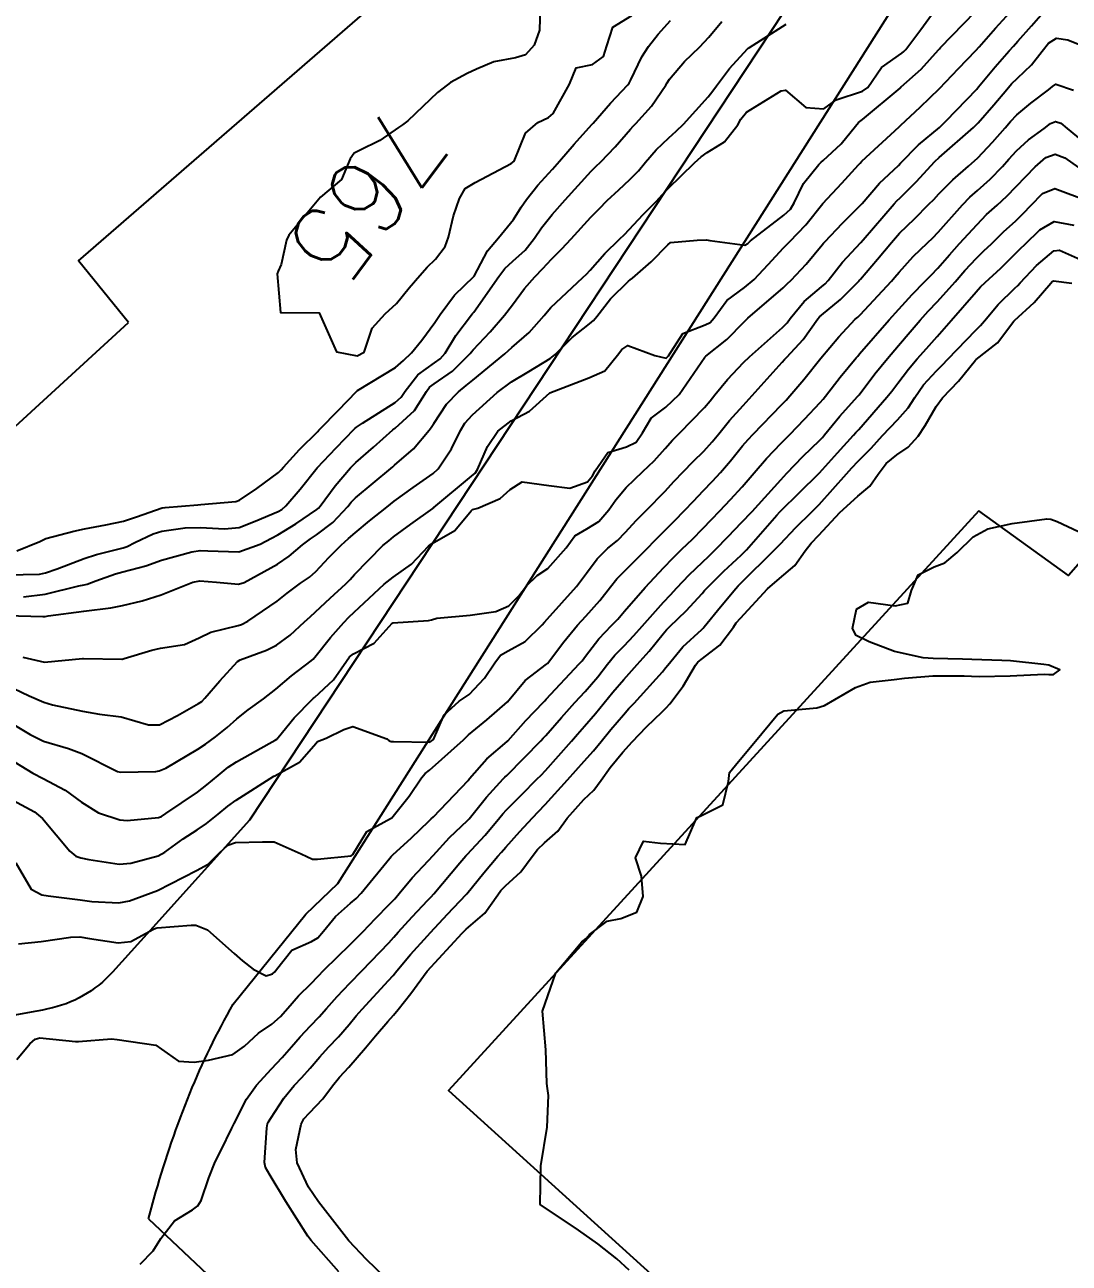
# Model space of a CAD drawing. Header units: metres. Extents: x 307586 to 320046, y 7427249 to 7434250.
# Drawn here: x 318020.5 to 318074.6, y 7430562.5 to 7430626.6 of the extents above; entities that cross this region are included whole.
import ezdxf
from ezdxf.enums import TextEntityAlignment as Align

# ---------------------------------------------------------------- set-up
doc = ezdxf.new("R2010")
doc.units = ezdxf.units.M
doc.header["$MEASUREMENT"] = 0
for name, color, linetype in [('Cotas', 45, 'Continuous'), ('Curvas de Nivel 1m', 11, 'Continuous'), ('Curvas de Nivel 5m', 15, 'Continuous'), ('Edificações', 30, 'Continuous'), ('Vias Primárias', 230, 'Continuous'), ('Vias Secundárias', 230, 'Continuous')]:
    doc.layers.add(name, color=color, linetype=linetype)
doc.styles.add('Style-STANDARD', font='STANDARD.shx')

msp = doc.modelspace()

# ---------------------------------------------------------------- linework, layer by layer
at = {"layer": 'Curvas de Nivel 1m', "flags": 128}
for points, elevation in [([(318019.464, 7430590.637), (318020.769, 7430589.857), (318021.45, 7430589.523), (318022.746, 7430589.13), (318023.443, 7430588.873), (318025.287, 7430587.949), (318025.434, 7430587.913), (318027.274, 7430587.942), (318027.435, 7430587.975), (318027.786, 7430588.125), (318029.446, 7430589.096), (318029.834, 7430589.361), (318030.357, 7430589.741), (318030.97, 7430590.225), (318031.467, 7430590.671), (318032.05, 7430591.145), (318032.842, 7430591.71), (318033.488, 7430592.213), (318034.288, 7430592.9), (318035.307, 7430593.682), (318035.416, 7430593.769), (318035.506, 7430593.858), (318036.315, 7430594.878), (318036.999, 7430595.665), (318037.264, 7430595.934), (318037.538, 7430596.19), (318039.087, 7430597.637), (318039.557, 7430598.007), (318040.504, 7430598.68), (318041.387, 7430599.612), (318041.482, 7430599.703), (318041.575, 7430599.753), (318042.755, 7430600.423), (318043.601, 7430601.441), (318043.668, 7430601.514), (318043.934, 7430601.577), (318045.095, 7430602.078), (318045.613, 7430602.544), (318046.236, 7430602.935), (318047.615, 7430602.75), (318048.698, 7430602.608), (318049.617, 7430602.936), (318049.884, 7430603.244), (318050.013, 7430603.506), (318050.67, 7430604.467), (318051.642, 7430604.752), (318052.13, 7430604.998), (318052.459, 7430605.482), (318052.911, 7430606.227), (318053.666, 7430606.813), (318054.359, 7430607.46), (318055.692, 7430609.387), (318055.716, 7430609.416), (318055.74, 7430609.44), (318056.834, 7430610.3), (318057.72, 7430611.216), (318057.922, 7430611.417), (318059.739, 7430612.978), (318059.947, 7430613.182), (318060.155, 7430613.386), (318060.931, 7430614.203), (318061.77, 7430615.207), (318061.841, 7430615.3), (318061.905, 7430615.369), (318062.811, 7430616.331), (318063.792, 7430617.297), (318063.84, 7430617.349), (318064.738, 7430618.407), (318065.712, 7430619.322), (318065.824, 7430619.428), (318066.756, 7430620.389), (318067.843, 7430621.285), (318067.861, 7430621.3), (318068.18, 7430621.628), (318069.766, 7430623.271), (318069.814, 7430623.321), (318069.865, 7430623.38), (318070.715, 7430624.427), (318071.453, 7430625.254), (318071.664, 7430625.484), (318071.898, 7430625.745), (318072.601, 7430626.548), (318073.207, 7430627.237)], 772), ([(318019.489, 7430592.443), (318020.708, 7430591.858), (318021.478, 7430591.531), (318021.917, 7430591.402), (318023.472, 7430591.074), (318024.36, 7430590.921), (318025.468, 7430590.772), (318026.891, 7430590.356), (318027.462, 7430590.357), (318028.389, 7430590.847), (318029.479, 7430591.46), (318029.651, 7430591.578), (318029.814, 7430591.747), (318030.585, 7430592.647), (318031.502, 7430593.647), (318031.637, 7430593.728), (318032.994, 7430594.225), (318033.515, 7430594.487), (318034.215, 7430595), (318034.972, 7430595.686), (318035.265, 7430595.953), (318035.538, 7430596.206), (318036.292, 7430596.926), (318037.102, 7430597.665), (318037.329, 7430597.888), (318037.558, 7430598.136), (318039.029, 7430599.638), (318039.323, 7430599.887), (318039.58, 7430600.09), (318040.463, 7430600.749), (318041.602, 7430601.566), (318041.626, 7430601.586), (318041.655, 7430601.609), (318043.62, 7430603.24), (318043.804, 7430603.395), (318043.921, 7430603.577), (318044.448, 7430604.77), (318044.981, 7430605.57), (318045.658, 7430606.092), (318046.621, 7430606.593), (318047.673, 7430607.54), (318049.681, 7430608.329), (318050.509, 7430608.678), (318051.162, 7430609.495), (318051.393, 7430609.797), (318051.7, 7430609.992), (318053.103, 7430609.476), (318053.692, 7430609.341), (318053.809, 7430609.468), (318054.547, 7430610.621), (318055.717, 7430611.059), (318055.97, 7430611.186), (318056.168, 7430611.436), (318056.828, 7430612.333), (318057.739, 7430612.999), (318058.252, 7430613.412), (318058.962, 7430614.195), (318059.768, 7430615.051), (318059.93, 7430615.229), (318060.092, 7430615.387), (318060.925, 7430616.235), (318061.793, 7430617.347), (318062.777, 7430618.392), (318063.65, 7430619.352), (318063.733, 7430619.442), (318063.825, 7430619.536), (318065.754, 7430621.321), (318065.844, 7430621.401), (318066.835, 7430622.328), (318067.843, 7430623.3), (318068.827, 7430624.338), (318069.72, 7430625.273), (318069.895, 7430625.461), (318070.746, 7430626.42), (318071.505, 7430627.254)], 771), ([(318019.534, 7430596.019), (318021.42, 7430595.966), (318021.534, 7430595.975), (318021.695, 7430596.008), (318023.537, 7430596.239), (318024.933, 7430596.412), (318025.54, 7430596.533), (318026.553, 7430596.779), (318027.546, 7430597.098), (318029.19, 7430597.755), (318029.554, 7430597.814), (318030.411, 7430597.741), (318031.552, 7430597.635), (318031.847, 7430597.726), (318033.563, 7430598.682), (318034.171, 7430599.09), (318034.867, 7430599.687), (318035.271, 7430599.99), (318035.581, 7430600.192), (318036.427, 7430600.835), (318037.211, 7430601.664), (318037.387, 7430601.88), (318037.607, 7430602.11), (318039.428, 7430603.633), (318039.534, 7430603.722), (318039.625, 7430603.797), (318040.603, 7430604.656), (318041.415, 7430605.612), (318041.516, 7430605.75), (318041.656, 7430605.959), (318042.316, 7430606.954), (318042.934, 7430607.597), (318043.343, 7430607.927), (318043.679, 7430608.197), (318045.339, 7430609.565), (318045.523, 7430609.735), (318045.698, 7430609.897), (318046.596, 7430610.664), (318047.372, 7430611.544), (318047.524, 7430611.743), (318047.727, 7430611.972), (318049.383, 7430613.515), (318049.567, 7430613.692), (318049.749, 7430613.89), (318050.51, 7430614.754), (318051.273, 7430615.495), (318051.53, 7430615.738), (318051.778, 7430615.999), (318052.495, 7430616.774), (318053.185, 7430617.476), (318053.482, 7430617.787), (318053.799, 7430618.126), (318055.156, 7430619.45), (318055.501, 7430619.761), (318055.821, 7430619.982), (318056.716, 7430620.545), (318057.395, 7430621.424), (318057.558, 7430621.711), (318057.849, 7430622.076), (318059.641, 7430623.174), (318059.861, 7430623.207), (318060.919, 7430622.313), (318061.852, 7430622.246), (318062.499, 7430622.721), (318063.861, 7430623.163), (318064.127, 7430623.346), (318064.833, 7430624.382), (318065.89, 7430625.135), (318065.999, 7430625.211), (318066.09, 7430625.318), (318066.867, 7430626.347), (318067.561, 7430627.304)], 769), ([(318019.556, 7430598.134), (318021.244, 7430598.165), (318021.557, 7430598.228), (318022.156, 7430598.438), (318023.564, 7430598.973), (318024.198, 7430599.182), (318025.57, 7430599.522), (318025.778, 7430599.591), (318026.188, 7430599.794), (318027.123, 7430600.242), (318027.582, 7430600.385), (318028.782, 7430600.565), (318029.585, 7430600.584), (318030.821, 7430600.501), (318031.586, 7430600.583), (318032.409, 7430600.9), (318033.599, 7430601.412), (318033.786, 7430601.512), (318034.006, 7430601.696), (318034.744, 7430602.557), (318035.623, 7430603.657), (318036.605, 7430604.703), (318037.533, 7430605.661), (318037.591, 7430605.723), (318037.654, 7430605.774), (318037.973, 7430605.972), (318039.667, 7430607.047), (318039.976, 7430607.321), (318040.184, 7430607.625), (318040.828, 7430608.472), (318041.688, 7430609.095), (318041.995, 7430609.302), (318042.252, 7430609.604), (318042.8, 7430610.506), (318043.619, 7430611.591), (318043.666, 7430611.648), (318043.724, 7430611.717), (318045.035, 7430613.571), (318045.337, 7430613.979), (318045.755, 7430614.369), (318046.392, 7430614.926), (318046.872, 7430615.549), (318047.23, 7430616.094), (318047.785, 7430616.772), (318048.469, 7430617.53), (318049.808, 7430619.024), (318050.049, 7430619.269), (318050.299, 7430619.505), (318051.049, 7430620.273), (318051.838, 7430621.191), (318051.978, 7430621.351), (318052.111, 7430621.487), (318052.939, 7430622.392), (318053.68, 7430623.472), (318053.749, 7430623.587), (318053.868, 7430623.782), (318054.641, 7430624.699), (318055.413, 7430625.447), (318055.898, 7430625.96), (318056.566, 7430626.773)], 767), ([(318020.067, 7430599.366), (318021.266, 7430599.853), (318021.466, 7430599.96), (318021.575, 7430600.004), (318023.021, 7430600.389), (318023.583, 7430600.5), (318024.687, 7430600.709), (318025.589, 7430600.904), (318026.266, 7430601.121), (318027.6, 7430601.587), (318027.76, 7430601.618), (318029.436, 7430601.752), (318029.603, 7430601.763), (318031.408, 7430601.929), (318031.606, 7430601.998), (318032.494, 7430602.599), (318033.62, 7430603.418), (318033.76, 7430603.56), (318033.876, 7430603.697), (318034.712, 7430604.619), (318035.651, 7430605.554), (318035.715, 7430605.617), (318035.773, 7430605.679), (318036.703, 7430606.63), (318037.673, 7430607.63), (318037.709, 7430607.659), (318039.685, 7430608.863), (318040.099, 7430609.216), (318040.505, 7430609.622), (318041.04, 7430610.279), (318041.717, 7430611.189), (318041.884, 7430611.445), (318041.982, 7430611.607), (318042.726, 7430612.607), (318043.743, 7430613.577), (318044.441, 7430614.901), (318045.003, 7430615.572), (318045.783, 7430616.52), (318046.189, 7430617.156), (318046.46, 7430617.553), (318047.054, 7430618.294), (318047.809, 7430619.126), (318048.172, 7430619.535), (318048.928, 7430620.422), (318049.842, 7430621.432), (318049.878, 7430621.474), (318049.912, 7430621.509), (318050.811, 7430622.543), (318051.712, 7430623.492), (318051.778, 7430623.577), (318051.867, 7430623.751), (318052.436, 7430624.933), (318052.775, 7430625.481), (318053.271, 7430626.104), (318053.906, 7430626.814)], 766), ([(318020.425, 7430596.981), (318021.546, 7430597.12), (318023.286, 7430597.56), (318023.551, 7430597.616), (318023.722, 7430597.648), (318024.158, 7430597.814), (318025.182, 7430598.179), (318025.558, 7430598.276), (318026.75, 7430598.6), (318027.564, 7430598.883), (318029.126, 7430599.314), (318029.569, 7430599.381), (318029.954, 7430599.361), (318031.569, 7430599.321), (318032.667, 7430599.714), (318033.256, 7430600.026), (318033.58, 7430600.196), (318034.517, 7430600.763), (318035.6, 7430601.509), (318035.698, 7430601.583), (318035.779, 7430601.678), (318036.547, 7430602.737), (318037.35, 7430603.663), (318037.483, 7430603.803), (318037.627, 7430603.939), (318038.545, 7430604.741), (318039.534, 7430605.632), (318039.654, 7430605.725), (318040.655, 7430606.628), (318041.28, 7430607.614), (318041.445, 7430607.843), (318041.677, 7430608.014), (318042.621, 7430608.663), (318043.548, 7430609.591), (318043.611, 7430609.674), (318043.696, 7430609.778), (318044.581, 7430610.706), (318045.32, 7430611.566), (318045.728, 7430612.11), (318046.352, 7430612.939), (318046.888, 7430613.549), (318047.308, 7430613.986), (318047.757, 7430614.46), (318048.293, 7430615.004), (318048.775, 7430615.525), (318049.784, 7430616.642), (318050.216, 7430617.078), (318050.64, 7430617.502), (318051.232, 7430618.062), (318051.804, 7430618.591), (318052.255, 7430619.039), (318052.627, 7430619.482), (318053.177, 7430620.122), (318053.832, 7430620.75), (318054.213, 7430621.089), (318054.58, 7430621.459), (318055.857, 7430622.873), (318056.112, 7430623.186), (318056.289, 7430623.436), (318056.963, 7430624.343), (318057.892, 7430625.354), (318057.929, 7430625.383), (318057.996, 7430625.418), (318059.905, 7430626.624)], 768), ([(318019.442, 7430588.762), (318020.893, 7430587.855), (318021.43, 7430587.583), (318022.577, 7430586.985), (318023.418, 7430586.364), (318024.295, 7430585.811), (318025.407, 7430585.438), (318025.792, 7430585.411), (318027.41, 7430585.565), (318027.564, 7430585.624), (318027.788, 7430585.774), (318029.424, 7430586.884), (318029.913, 7430587.261), (318030.488, 7430587.739), (318031.007, 7430588.165), (318031.44, 7430588.452), (318033.144, 7430589.399), (318033.452, 7430589.56), (318033.534, 7430589.617), (318033.607, 7430589.698), (318034.436, 7430590.723), (318035.365, 7430591.681), (318035.428, 7430591.736), (318035.484, 7430591.784), (318036.465, 7430592.698), (318037.141, 7430593.664), (318037.291, 7430593.877), (318037.509, 7430594.044), (318038.569, 7430594.593), (318039.51, 7430595.63), (318039.533, 7430595.643), (318041.384, 7430595.761), (318041.535, 7430595.795), (318041.812, 7430595.882), (318043.538, 7430596.043), (318044.87, 7430596.236), (318045.543, 7430596.519), (318046.068, 7430597.035), (318046.461, 7430597.551), (318047.013, 7430598.09), (318047.562, 7430598.456), (318048.51, 7430599.526), (318048.965, 7430600.137), (318049.588, 7430600.501), (318050.204, 7430600.893), (318050.725, 7430601.499), (318051.086, 7430602.017), (318051.615, 7430602.654), (318052.478, 7430603.477), (318053.068, 7430604.032), (318053.641, 7430604.672), (318054.017, 7430605.095), (318054.38, 7430605.459), (318055.666, 7430606.789), (318055.969, 7430607.138), (318056.206, 7430607.435), (318056.869, 7430608.24), (318057.69, 7430609.121), (318058.002, 7430609.415), (318059.718, 7430610.929), (318059.947, 7430611.162), (318060.116, 7430611.386), (318060.841, 7430612.27), (318061.74, 7430613.042), (318061.92, 7430613.19), (318062.08, 7430613.367), (318062.814, 7430614.303), (318063.773, 7430615.33), (318063.889, 7430615.463), (318065.489, 7430617.325), (318065.632, 7430617.486), (318065.798, 7430617.646), (318066.642, 7430618.48), (318067.392, 7430619.304), (318067.603, 7430619.524), (318067.827, 7430619.725), (318069.596, 7430621.274), (318069.845, 7430621.52), (318070.662, 7430622.455), (318071.327, 7430623.255), (318071.573, 7430623.547), (318071.872, 7430623.841), (318072.602, 7430624.523), (318073.163, 7430625.237), (318073.481, 7430625.651), (318073.9, 7430625.913), (318074.492, 7430625.815), (318075.893, 7430625.243)], 773), ([(318019.421, 7430586.711), (318020.99, 7430585.854), (318021.408, 7430585.506), (318022.823, 7430583.828), (318023.125, 7430583.569), (318023.379, 7430583.475), (318023.803, 7430583.392), (318025.376, 7430583.146), (318025.97, 7430583.201), (318027.381, 7430583.588), (318027.739, 7430583.775), (318028.689, 7430584.465), (318029.401, 7430584.924), (318029.896, 7430585.255), (318030.5, 7430585.739), (318030.995, 7430586.157), (318031.42, 7430586.469), (318033.37, 7430587.701), (318033.433, 7430587.728), (318034.704, 7430588.424), (318035.449, 7430589.268), (318035.637, 7430589.492), (318036.08, 7430589.674), (318037, 7430590.125), (318037.462, 7430590.28), (318039.221, 7430589.633), (318039.353, 7430589.533), (318039.452, 7430589.503), (318039.578, 7430589.503), (318041.451, 7430589.464), (318041.647, 7430589.607), (318042.197, 7430590.874), (318042.968, 7430591.588), (318043.486, 7430591.935), (318044.293, 7430592.774), (318044.811, 7430593.567), (318045.106, 7430593.967), (318045.512, 7430594.19), (318046.389, 7430594.682), (318047.278, 7430595.543), (318047.396, 7430595.68), (318047.536, 7430595.832), (318049.05, 7430597.518), (318049.56, 7430598.204), (318050.111, 7430598.961), (318050.678, 7430599.499), (318051.168, 7430599.905), (318051.585, 7430600.328), (318052.14, 7430600.937), (318052.673, 7430601.474), (318053.613, 7430602.445), (318054.105, 7430602.968), (318054.564, 7430603.451), (318055.093, 7430603.987), (318055.639, 7430604.532), (318056.076, 7430605.006), (318056.416, 7430605.432), (318056.965, 7430606.121), (318057.668, 7430606.899), (318058.149, 7430607.413), (318059.699, 7430609.126), (318059.823, 7430609.266), (318059.932, 7430609.388), (318060.778, 7430610.313), (318061.541, 7430611.372), (318061.621, 7430611.474), (318061.725, 7430611.562), (318062.72, 7430612.373), (318063.674, 7430613.351), (318063.707, 7430613.387), (318063.744, 7430613.43), (318064.639, 7430614.458), (318065.351, 7430615.326), (318065.778, 7430615.806), (318066.547, 7430616.551), (318067.296, 7430617.305), (318067.539, 7430617.561), (318067.801, 7430617.843), (318068.523, 7430618.578), (318069.347, 7430619.277), (318069.827, 7430619.711), (318070.581, 7430620.517), (318071.237, 7430621.256), (318071.517, 7430621.583), (318071.85, 7430621.934), (318072.561, 7430622.538), (318073.491, 7430623.234), (318073.687, 7430623.41), (318073.867, 7430623.516), (318074.773, 7430623.216)], 774), ([(318020.157, 7430579.03), (318021.326, 7430579.139), (318022.875, 7430579.373), (318023.329, 7430579.382), (318023.842, 7430579.301), (318025.326, 7430579.083), (318025.974, 7430579.146), (318027.145, 7430579.782), (318027.276, 7430579.838), (318027.334, 7430579.85), (318029.096, 7430579.994), (318029.337, 7430579.999), (318029.941, 7430579.744), (318031.321, 7430578.527), (318031.748, 7430578.154), (318032.316, 7430577.715), (318032.982, 7430577.378), (318033.311, 7430577.48), (318033.428, 7430577.582), (318033.514, 7430577.698), (318034.315, 7430578.698), (318035.328, 7430579.14), (318035.662, 7430579.344), (318035.943, 7430579.674), (318036.564, 7430580.449), (318037.355, 7430581.128), (318037.639, 7430581.375), (318037.891, 7430581.652), (318039.381, 7430583.459), (318039.46, 7430583.551), (318039.531, 7430583.629), (318040.5, 7430584.515), (318041.409, 7430585.378), (318041.527, 7430585.493), (318041.637, 7430585.607), (318043.432, 7430587.486), (318043.479, 7430587.533), (318043.511, 7430587.579), (318044.405, 7430588.608), (318045.452, 7430589.507), (318045.478, 7430589.534), (318045.506, 7430589.559), (318046.425, 7430590.594), (318047.338, 7430591.541), (318047.411, 7430591.613), (318047.484, 7430591.687), (318049.189, 7430593.515), (318049.335, 7430593.683), (318049.509, 7430593.918), (318050.212, 7430594.814), (318050.865, 7430595.497), (318051.192, 7430595.838), (318051.541, 7430596.249), (318052.609, 7430597.474), (318053.563, 7430598.504), (318054.033, 7430598.99), (318054.509, 7430599.451), (318055.05, 7430599.976), (318055.589, 7430600.524), (318056.04, 7430600.991), (318056.462, 7430601.431), (318057.013, 7430602.022), (318057.616, 7430602.685), (318058.249, 7430603.411), (318058.888, 7430604.147), (318059.646, 7430604.945), (318059.869, 7430605.169), (318060.084, 7430605.386), (318060.857, 7430606.182), (318061.67, 7430607.048), (318061.821, 7430607.219), (318061.939, 7430607.367), (318062.694, 7430608.353), (318063.521, 7430609.352), (318063.605, 7430609.45), (318063.705, 7430609.562), (318065.239, 7430611.327), (318065.729, 7430611.884), (318066.418, 7430612.632), (318067.081, 7430613.307), (318067.41, 7430613.641), (318067.754, 7430614.006), (318068.36, 7430614.695), (318068.877, 7430615.283), (318069.783, 7430616.268), (318070.282, 7430616.771), (318070.823, 7430617.26), (318071.331, 7430617.724), (318071.808, 7430618.223), (318072.308, 7430618.753), (318072.801, 7430619.24), (318073.34, 7430619.722), (318073.83, 7430619.907), (318074.325, 7430619.719), (318075.033, 7430619.212)], 776), ([(318020.074, 7430573.043), (318020.752, 7430573.855), (318021.027, 7430574.092), (318021.268, 7430574.156), (318023.115, 7430573.972), (318023.265, 7430573.976), (318024.965, 7430574.105), (318025.267, 7430574.069), (318027.263, 7430573.78), (318028.45, 7430572.957), (318029.254, 7430572.9), (318029.989, 7430573.009), (318031.259, 7430573.293), (318031.857, 7430573.721), (318032.589, 7430574.395), (318033.28, 7430574.865), (318033.724, 7430575.258), (318034.094, 7430575.692), (318034.655, 7430576.331), (318035.306, 7430576.971), (318035.658, 7430577.328), (318035.989, 7430577.673), (318036.655, 7430578.332), (318037.326, 7430578.984), (318037.984, 7430579.65), (318038.647, 7430580.337), (318039.354, 7430581.054), (318039.637, 7430581.349), (318039.868, 7430581.625), (318040.544, 7430582.445), (318041.38, 7430583.343), (318041.623, 7430583.606), (318042.468, 7430584.523), (318043.41, 7430585.411), (318043.495, 7430585.496), (318043.561, 7430585.579), (318044.383, 7430586.611), (318045.248, 7430587.562), (318045.34, 7430587.655), (318045.435, 7430587.748), (318046.343, 7430588.652), (318047.207, 7430589.542), (318047.327, 7430589.669), (318047.457, 7430589.812), (318048.264, 7430590.735), (318048.968, 7430591.518), (318049.489, 7430592.096), (318050.145, 7430592.855), (318050.658, 7430593.498), (318051.039, 7430593.966), (318051.517, 7430594.453), (318052.024, 7430594.983), (318052.45, 7430595.476), (318053.545, 7430596.704), (318053.915, 7430597.09), (318054.246, 7430597.453), (318054.873, 7430598.134), (318055.566, 7430598.788), (318055.905, 7430599.101), (318056.244, 7430599.433), (318056.901, 7430600.109), (318057.594, 7430600.83), (318058.134, 7430601.412), (318059.62, 7430603.052), (318059.786, 7430603.224), (318059.942, 7430603.387), (318060.762, 7430604.252), (318061.649, 7430605.101), (318061.784, 7430605.235), (318061.895, 7430605.368), (318062.687, 7430606.336), (318063.601, 7430607.351), (318063.634, 7430607.39), (318063.674, 7430607.44), (318064.499, 7430608.529), (318065.144, 7430609.328), (318065.71, 7430609.996), (318066.323, 7430610.708), (318066.837, 7430611.309), (318067.261, 7430611.771), (318067.733, 7430612.271), (318068.647, 7430613.286), (318069.156, 7430613.875), (318069.762, 7430614.525), (318070.143, 7430614.891), (318070.525, 7430615.262), (318071.16, 7430615.875), (318071.785, 7430616.451), (318072.194, 7430616.841), (318072.575, 7430617.242), (318073.172, 7430617.866), (318073.806, 7430618.131), (318075.516, 7430617.485)], 777), ([(318026.463, 7430562.454), (318027.137, 7430563.144), (318027.531, 7430563.774), (318028.236, 7430564.684), (318029.166, 7430565.262), (318029.449, 7430565.467), (318029.611, 7430565.746), (318030.02, 7430566.906), (318030.336, 7430567.739), (318030.629, 7430568.305), (318031.211, 7430569.49), (318031.317, 7430569.728), (318031.962, 7430570.989), (318032.477, 7430571.711), (318033.251, 7430572.554), (318033.814, 7430573.138), (318034.295, 7430573.69), (318034.747, 7430574.209), (318035.279, 7430574.779), (318035.719, 7430575.243), (318036.098, 7430575.672), (318036.662, 7430576.304), (318037.306, 7430576.987), (318037.943, 7430577.651), (318039.327, 7430579.074), (318039.594, 7430579.364), (318039.822, 7430579.625), (318040.538, 7430580.425), (318041.358, 7430581.286), (318041.517, 7430581.451), (318041.654, 7430581.606), (318043.008, 7430583.215), (318043.313, 7430583.581), (318043.347, 7430583.617), (318043.384, 7430583.656), (318044.315, 7430584.655), (318045.074, 7430585.563), (318045.228, 7430585.748), (318045.417, 7430585.954), (318046.217, 7430586.76), (318046.998, 7430587.544), (318047.215, 7430587.762), (318047.438, 7430588.001), (318048.782, 7430589.52), (318049.096, 7430589.878), (318049.465, 7430590.3), (318050.023, 7430590.956), (318050.476, 7430591.5), (318050.935, 7430592.049), (318051.495, 7430592.713), (318052.193, 7430593.48), (318052.813, 7430594.171), (318053.527, 7430595.069), (318053.706, 7430595.283), (318053.887, 7430595.456), (318054.733, 7430596.256), (318055.55, 7430597.161), (318055.677, 7430597.313), (318055.787, 7430597.438), (318056.675, 7430598.316), (318057.57, 7430599.143), (318057.844, 7430599.416), (318059.415, 7430601.208), (318059.576, 7430601.39), (318059.603, 7430601.421), (318060.597, 7430602.396), (318061.587, 7430603.37), (318061.607, 7430603.387), (318061.623, 7430603.408), (318062.553, 7430604.442), (318063.388, 7430605.353), (318063.513, 7430605.492), (318063.656, 7430605.656), (318065.117, 7430607.328), (318065.37, 7430607.632), (318065.684, 7430608.055), (318066.231, 7430608.778), (318066.686, 7430609.31), (318067.164, 7430609.85), (318067.715, 7430610.471), (318068.45, 7430611.289), (318069.738, 7430612.772), (318069.97, 7430613.038), (318070.206, 7430613.265), (318071.009, 7430614.003), (318071.765, 7430614.74), (318072.019, 7430614.998), (318072.275, 7430615.245), (318073.034, 7430615.984), (318073.785, 7430616.413), (318074.796, 7430616.228)], 778), ([(318036.743, 7430562.048), (318035.31, 7430563.678), (318035.146, 7430563.893), (318033.998, 7430565.692), (318033.186, 7430567.038), (318032.939, 7430567.452), (318032.894, 7430567.704), (318033.011, 7430569.503), (318033.048, 7430569.702), (318033.1, 7430569.816), (318033.218, 7430570.008), (318033.893, 7430571.033), (318034.43, 7430571.688), (318034.821, 7430572.111), (318035.252, 7430572.597), (318035.759, 7430573.173), (318036.216, 7430573.67), (318036.722, 7430574.214), (318037.281, 7430574.852), (318037.648, 7430575.294), (318037.948, 7430575.65), (318039.308, 7430577.123), (318039.549, 7430577.389), (318039.743, 7430577.626), (318040.461, 7430578.479), (318041.331, 7430579.445), (318041.484, 7430579.608), (318042.376, 7430580.566), (318043.328, 7430581.581), (318043.363, 7430581.619), (318044.246, 7430582.699), (318044.981, 7430583.564), (318045.169, 7430583.779), (318045.39, 7430584.031), (318046.115, 7430584.84), (318046.765, 7430585.546), (318047.083, 7430585.876), (318047.42, 7430586.231), (318048.586, 7430587.523), (318049.443, 7430588.477), (318049.93, 7430589.023), (318050.323, 7430589.501), (318050.833, 7430590.125), (318051.474, 7430590.88), (318051.763, 7430591.202), (318052.025, 7430591.482), (318053.499, 7430593.114), (318053.656, 7430593.304), (318053.77, 7430593.457), (318054.559, 7430594.408), (318055.531, 7430595.305), (318055.602, 7430595.369), (318055.663, 7430595.439), (318056.5, 7430596.474), (318057.289, 7430597.423), (318057.419, 7430597.557), (318057.556, 7430597.69), (318059.273, 7430599.395), (318059.586, 7430599.721), (318060.399, 7430600.578), (318061.208, 7430601.374), (318061.409, 7430601.568), (318061.607, 7430601.774), (318063.02, 7430603.349), (318063.306, 7430603.667), (318063.633, 7430604.009), (318064.295, 7430604.689), (318064.895, 7430605.331), (318065.661, 7430606.147), (318066.21, 7430606.772), (318066.564, 7430607.311), (318067.021, 7430607.968), (318067.694, 7430608.694), (318067.996, 7430608.998), (318068.268, 7430609.292), (318069.718, 7430610.787), (318069.961, 7430611.027), (318070.163, 7430611.266), (318070.871, 7430612.119), (318071.74, 7430612.96), (318071.889, 7430613.101), (318072.023, 7430613.247), (318072.861, 7430614.134), (318073.768, 7430614.892), (318074.06, 7430614.934), (318075.758, 7430614.178)], 779), ([(318051.777, 7430562.128), (318051.135, 7430562.716), (318050.153, 7430563.5), (318049.153, 7430564.209), (318047.173, 7430565.54), (318047.193, 7430567.54), (318047.525, 7430569.535), (318047.591, 7430571.181), (318047.538, 7430571.536), (318047.513, 7430571.803), (318047.456, 7430573.537), (318047.293, 7430575.54), (318047.972, 7430577.53), (318049.329, 7430579.123), (318049.541, 7430579.298), (318049.726, 7430579.506), (318050.642, 7430580.199), (318051.346, 7430580.338), (318052.171, 7430580.657), (318052.504, 7430581.473), (318052.42, 7430582.521), (318052.097, 7430583.479), (318052.521, 7430584.348), (318053.394, 7430584.229), (318054.67, 7430584.171), (318055.23, 7430585.442), (318055.285, 7430585.571), (318055.415, 7430585.62), (318056.629, 7430586.219), (318056.921, 7430587.425), (318056.968, 7430587.894), (318057.443, 7430588.459), (318058.22, 7430589.409), (318059.478, 7430590.914), (318059.787, 7430591.08), (318061.482, 7430591.25), (318061.879, 7430591.364), (318063.493, 7430592.303), (318064.258, 7430592.57), (318065.497, 7430592.716), (318066.037, 7430592.775), (318067.499, 7430592.9), (318069.121, 7430592.898), (318069.499, 7430592.88), (318069.899, 7430592.866), (318071.499, 7430592.891), (318073.254, 7430592.977), (318073.5, 7430592.97), (318073.744, 7430592.975), (318074.068, 7430593.214), (318073.506, 7430593.444), (318073.244, 7430593.487), (318071.509, 7430593.674), (318071.067, 7430593.697), (318069.51, 7430593.738), (318069.033, 7430593.754), (318067.51, 7430593.801), (318066.987, 7430593.829), (318065.515, 7430594.156), (318064.201, 7430594.655), (318063.528, 7430594.981), (318063.331, 7430595.343), (318063.543, 7430596.343), (318064.168, 7430596.712), (318065.545, 7430596.518), (318066.201, 7430596.659), (318066.389, 7430597.312), (318066.743, 7430598.13), (318067.572, 7430598.54), (318068.125, 7430598.741), (318068.758, 7430599.282), (318069.591, 7430600.097), (318070.348, 7430600.51), (318071.598, 7430600.787), (318073.395, 7430601.017), (318073.601, 7430601.002), (318073.932, 7430600.884), (318075.592, 7430600.115)], 781)]:
    msp.add_lwpolyline(points, dxfattribs=dict(at, elevation=elevation))
at = {"layer": 'Curvas de Nivel 5m', "flags": 128}
for points, elevation in [([(318020.376, 7430593.861), (318021.5, 7430593.606), (318023.471, 7430593.789), (318023.503, 7430593.794), (318023.531, 7430593.792), (318025.503, 7430593.767), (318025.534, 7430593.768), (318025.634, 7430593.799), (318027.06, 7430594.234), (318027.511, 7430594.327), (318028.748, 7430594.528), (318029.52, 7430594.864), (318030.108, 7430595.16), (318031.529, 7430595.498), (318031.708, 7430595.55), (318032.027, 7430595.723), (318033.544, 7430596.765), (318034.064, 7430597.179), (318034.767, 7430597.688), (318035.229, 7430598.01), (318035.559, 7430598.305), (318036.22, 7430599.02), (318036.864, 7430599.667), (318037.239, 7430600.003), (318037.582, 7430600.297), (318038.326, 7430600.915), (318039.228, 7430601.636), (318039.606, 7430601.934), (318040.589, 7430602.645), (318041.621, 7430603.371), (318041.881, 7430603.606), (318042.58, 7430604.655), (318043.039, 7430605.596), (318043.271, 7430605.979), (318043.661, 7430606.412), (318044.947, 7430607.571), (318045.678, 7430608.113), (318046.577, 7430608.658), (318047.691, 7430609.33), (318047.951, 7430609.536), (318048.82, 7430610.41), (318049.717, 7430611.122), (318049.928, 7430611.299), (318050.099, 7430611.506), (318050.816, 7430612.415), (318051.741, 7430613.332), (318051.829, 7430613.402), (318051.952, 7430613.488), (318052.91, 7430614.324), (318053.769, 7430615.212), (318053.914, 7430615.325), (318055.295, 7430615.447), (318055.773, 7430615.461), (318055.955, 7430615.438), (318057.77, 7430615.197), (318057.912, 7430615.277), (318058.06, 7430615.416), (318059.787, 7430616.75), (318060.121, 7430617.056), (318060.323, 7430617.385), (318060.804, 7430618.384), (318061.593, 7430619.372), (318061.714, 7430619.481), (318061.825, 7430619.569), (318062.756, 7430620.438), (318063.485, 7430621.354), (318063.65, 7430621.546), (318063.846, 7430621.699), (318065.797, 7430623.321), (318065.833, 7430623.351), (318065.864, 7430623.383), (318066.885, 7430624.303), (318067.788, 7430625.301), (318067.836, 7430625.358), (318067.894, 7430625.429), (318069.693, 7430627.273)], 770), ([(318047.175, 7430627.547), (318047.129, 7430626.32), (318046.855, 7430625.55), (318046.401, 7430625.039), (318045.883, 7430624.883), (318044.772, 7430624.684), (318043.874, 7430624.3), (318043.389, 7430624.076), (318042.528, 7430623.603), (318042.148, 7430623.32), (318041.858, 7430623.094), (318041.092, 7430622.376), (318040.308, 7430621.625), (318040.041, 7430621.427), (318039.838, 7430621.289), (318038.86, 7430620.612), (318037.819, 7430620.093), (318037.533, 7430619.947), (318037.327, 7430619.665), (318036.885, 7430618.586), (318035.793, 7430617.68), (318034.163, 7430615.704), (318034.03, 7430615.446), (318033.75, 7430614.183), (318033.603, 7430613.853), (318033.543, 7430613.712), (318033.723, 7430611.71), (318035.723, 7430611.68), (318036.616, 7430609.671), (318037.691, 7430609.47), (318038.054, 7430609.655), (318038.463, 7430610.898), (318039.136, 7430611.639), (318039.728, 7430612.169), (318040.386, 7430612.974), (318040.942, 7430613.618), (318041.318, 7430614.045), (318041.756, 7430614.459), (318042.246, 7430615.125), (318042.427, 7430615.603), (318042.671, 7430616.715), (318042.99, 7430617.598), (318043.276, 7430618.117), (318043.801, 7430618.428), (318045.665, 7430619.416), (318045.813, 7430619.535), (318046.406, 7430620.983), (318047.042, 7430621.548), (318047.595, 7430621.793), (318047.848, 7430622.002), (318048.682, 7430623.528), (318049.032, 7430624.366), (318049.878, 7430624.539), (318050.437, 7430624.952), (318050.626, 7430625.503), (318050.927, 7430626.476), (318051.909, 7430627.076)], 765), ([(318020.022, 7430583.218), (318020.819, 7430581.855), (318021.359, 7430581.571), (318021.688, 7430581.515), (318023.355, 7430581.297), (318023.948, 7430581.22), (318025.353, 7430581.157), (318025.897, 7430581.252), (318027.363, 7430581.78), (318029.374, 7430582.823), (318029.975, 7430583.146), (318030.563, 7430583.738), (318030.991, 7430584.131), (318031.391, 7430584.275), (318032.792, 7430584.309), (318033.392, 7430584.302), (318034.788, 7430583.686), (318035.38, 7430583.402), (318035.64, 7430583.417), (318037.382, 7430583.581), (318037.469, 7430583.659), (318038.201, 7430584.848), (318039.411, 7430585.515), (318039.484, 7430585.557), (318039.55, 7430585.629), (318040.379, 7430586.665), (318041.018, 7430587.614), (318041.21, 7430587.838), (318041.437, 7430588.01), (318043.205, 7430589.584), (318043.323, 7430589.714), (318043.457, 7430589.844), (318044.412, 7430590.627), (318045.483, 7430591.56), (318046.385, 7430592.66), (318047.502, 7430593.498), (318047.546, 7430593.539), (318048.394, 7430594.653), (318049.104, 7430595.516), (318049.538, 7430595.993), (318050.257, 7430596.792), (318050.813, 7430597.497), (318051.138, 7430597.913), (318051.562, 7430598.351), (318052.685, 7430599.473), (318053.122, 7430599.924), (318053.587, 7430600.389), (318054.126, 7430600.924), (318054.641, 7430601.45), (318055.111, 7430601.942), (318055.613, 7430602.468), (318056.081, 7430602.972), (318056.499, 7430603.431), (318057.023, 7430604.035), (318057.644, 7430604.798), (318057.928, 7430605.137), (318058.186, 7430605.412), (318059.668, 7430606.927), (318059.894, 7430607.165), (318060.099, 7430607.386), (318060.822, 7430608.243), (318061.703, 7430609.346), (318062.623, 7430610.451), (318063.482, 7430611.352), (318063.606, 7430611.469), (318063.725, 7430611.585), (318065.354, 7430613.326), (318065.535, 7430613.535), (318065.75, 7430613.795), (318066.472, 7430614.603), (318067.211, 7430615.306), (318067.501, 7430615.577), (318067.779, 7430615.865), (318069.029, 7430617.281), (318069.406, 7430617.669), (318069.804, 7430618.012), (318070.469, 7430618.607), (318071.096, 7430619.257), (318071.437, 7430619.643), (318071.831, 7430620.076), (318072.442, 7430620.639), (318073.252, 7430621.236), (318073.595, 7430621.483), (318073.847, 7430621.593), (318074.128, 7430621.508), (318074.449, 7430621.221), (318075.223, 7430620.595)], 775), ([(318039.124, 7430561.781), (318038.179, 7430562.69), (318037.266, 7430563.658), (318037.145, 7430563.803), (318035.691, 7430565.675), (318035.18, 7430566.428), (318034.584, 7430567.686), (318034.511, 7430568.376), (318034.796, 7430569.684), (318034.939, 7430569.961), (318035.222, 7430570.277), (318035.911, 7430570.995), (318036.423, 7430571.668), (318036.784, 7430572.128), (318037.253, 7430572.649), (318038.128, 7430573.647), (318038.641, 7430574.271), (318039.284, 7430575.01), (318039.579, 7430575.336), (318039.812, 7430575.625), (318040.467, 7430576.453), (318041.313, 7430577.61), (318043.134, 7430579.583), (318043.23, 7430579.686), (318043.336, 7430579.779), (318044.303, 7430580.616), (318044.973, 7430581.564), (318045.134, 7430581.793), (318045.368, 7430582.027), (318046.169, 7430582.758), (318046.744, 7430583.546), (318047.02, 7430583.912), (318047.394, 7430584.247), (318048.078, 7430584.854), (318048.57, 7430585.523), (318049.423, 7430586.492), (318049.949, 7430586.984), (318050.32, 7430587.501), (318050.788, 7430588.148), (318051.448, 7430588.953), (318051.924, 7430589.483), (318052.677, 7430590.26), (318053.477, 7430591.042), (318053.694, 7430591.244), (318053.882, 7430591.456), (318054.571, 7430592.37), (318055.21, 7430593.443), (318055.333, 7430593.614), (318055.508, 7430593.752), (318056.468, 7430594.481), (318057.173, 7430595.424), (318057.319, 7430595.638), (318057.538, 7430595.889), (318058.928, 7430597.399), (318059.561, 7430597.943), (318060.349, 7430598.605), (318060.89, 7430599.377), (318061.19, 7430599.771), (318061.591, 7430600.184), (318062.682, 7430601.354), (318063.611, 7430602.191), (318064.241, 7430602.709), (318064.669, 7430603.33), (318065.078, 7430603.882), (318065.638, 7430604.337), (318066.227, 7430604.732), (318066.732, 7430605.309), (318067.102, 7430605.862), (318067.668, 7430606.846), (318067.994, 7430607.295), (318068.818, 7430608.151), (318069.702, 7430609.235), (318069.72, 7430609.253), (318069.743, 7430609.27), (318070.843, 7430610.127), (318071.692, 7430611.25), (318071.707, 7430611.266), (318071.723, 7430611.285), (318072.743, 7430612.23), (318073.606, 7430613.231), (318073.67, 7430613.305), (318073.745, 7430613.34), (318074.685, 7430613.216)], 780)]:
    msp.add_lwpolyline(points, dxfattribs=dict(at, elevation=elevation))
at = {"layer": 'Edificações'}
for points in [[(318025.845, 7430611.188), (318023.272, 7430614.38), (318038.884, 7430627.943), (318021.853, 7430646.913), (318017.861, 7430643.633), (317990.976, 7430674.423), (317978.557, 7430663.608), (317976.251, 7430666.091), (317981.041, 7430670.523), (317970.041, 7430682.313), (317955.227, 7430668.395), (317981.577, 7430637.702), (317984.947, 7430641.071), (317995.415, 7430628.483), (317992.221, 7430625.912), (318009.343, 7430605.606), (318017.238, 7430603.301)], [(318069.878, 7430601.437), (318042.422, 7430571.434), (318087.657, 7430530.461), (318114.619, 7430560.267), (318123.409, 7430552.47), (318129.236, 7430558.688), (318080.152, 7430604.507), (318074.523, 7430598.092)]]:
    msp.add_lwpolyline(points, close=True, dxfattribs=at)
at = {"layer": 'Vias Primárias'}
msp.add_lwpolyline([(318032.113, 7430585.419), (318026.95, 7430579.699), (318025.025, 7430577.567, -0.16028), (318021.679, 7430575.657, -0.018989), (318017.078, 7430574.901, 4.477555)], format="xyb", dxfattribs=at)
msp.add_lwpolyline([(318032.113, 7430585.419), (318026.95, 7430579.699), (318025.025, 7430577.567, -0.16028), (318021.679, 7430575.657, -0.018989), (318017.078, 7430574.901, 4.477555)], format="xyb", dxfattribs=at)
at = {"layer": 'Vias Primárias', "elevation": 758.327}
for points in [[(318026.883, 7430564.798), (318027.277, 7430566.184, -0.02718), (318029.034, 7430571.288, -0.033691), (318031.281, 7430575.902), (318035.04, 7430580.556), (318036.684, 7430582.148)], [(318026.883, 7430564.798), (318027.277, 7430566.184, -0.02718), (318029.034, 7430571.288, -0.033691), (318031.281, 7430575.902), (318035.04, 7430580.556), (318036.684, 7430582.148)], [(318026.883, 7430564.798), (318031.428, 7430560.519), (318068.338, 7430526.714), (318081.59, 7430515.122), (318084.683, 7430512.581, 0.051208), (318088.317, 7430510.171), (318099.958, 7430504.01), (318104.484, 7430500.348), (318123.551, 7430484.341), (318137.055, 7430473.12, -0.091339), (318143.359, 7430465.563, 0.049346), (318149.222, 7430457.205, 0.090926), (318154.574, 7430452.885), (318190.109, 7430428.439)], [(318026.883, 7430564.798), (318031.428, 7430560.519), (318068.338, 7430526.714), (318081.59, 7430515.122), (318084.683, 7430512.581, 0.051208), (318088.317, 7430510.171), (318099.958, 7430504.01), (318104.484, 7430500.348), (318123.551, 7430484.341), (318137.055, 7430473.12, -0.091339), (318143.359, 7430465.563, 0.049346), (318149.222, 7430457.205, 0.090926), (318154.574, 7430452.885), (318190.109, 7430428.439)]]:
    msp.add_lwpolyline(points, format="xyb", dxfattribs=at)
at = {"layer": 'Vias Secundárias'}
msp.add_lwpolyline([(318036.684, 7430582.148), (318072.054, 7430637.927), (318067.887, 7430639.552), (318032.113, 7430585.419)], dxfattribs=at)
msp.add_lwpolyline([(318036.684, 7430582.148), (318072.054, 7430637.927), (318067.887, 7430639.552), (318032.113, 7430585.419)], dxfattribs=at)

# ---------------------------------------------------------------- texts
at = {"layer": 'Cotas', "style": 'Style-STANDARD'}
msp.add_text('765', height=4, rotation=232.97725, dxfattribs=at).set_placement((318038.221, 7430617.74, 765), align=Align.MIDDLE_CENTER)

doc.saveas('drawing.dxf')
